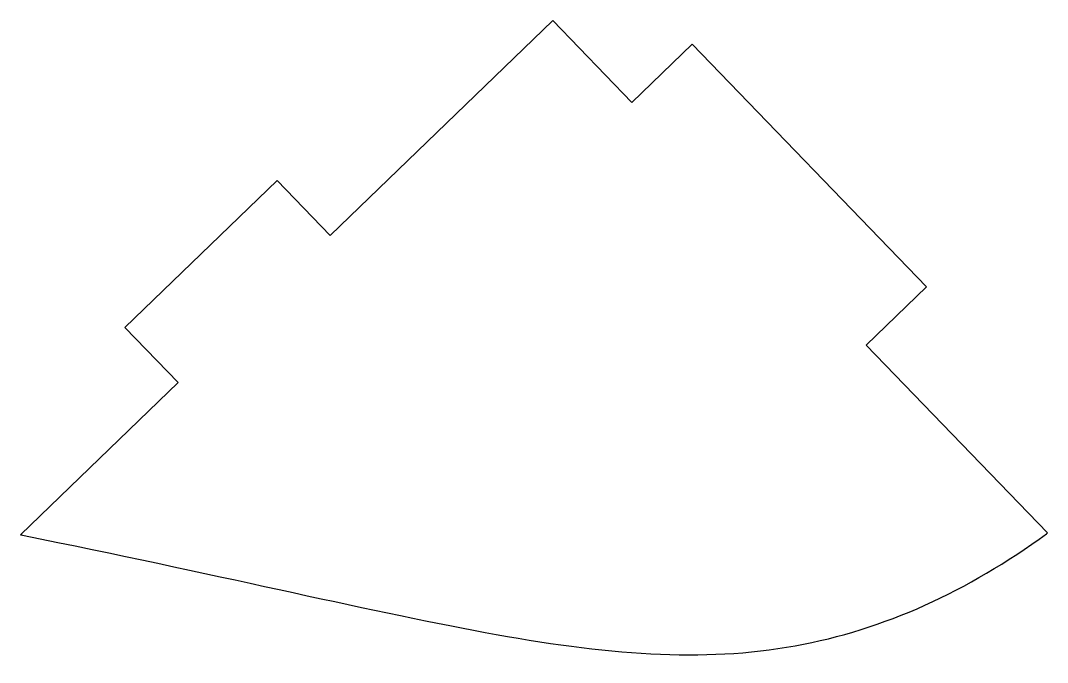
# Model space of a CAD drawing. Header units: millimetres. Extents: x -12.4 to 12.2, y -4.4 to 10.9.
import ezdxf

# ---------------------------------------------------------------- set-up
doc = ezdxf.new("R2010")
doc.units = ezdxf.units.MM
doc.layers.get('0').update_dxf_attribs({"linetype": 'CONTINUOUS'})

msp = doc.modelspace()

# ---------------------------------------------------------------- linework, layer by layer
for p, q in [((0.358, 10.891), (-4.958, 5.757)), ((2.247, 8.933), (0.358, 10.891)), ((3.686, 10.323), (2.247, 8.933)), ((9.278, 4.532), (3.686, 10.323)), ((-6.227, 7.071), (-9.86, 3.563)), ((-4.958, 5.757), (-6.227, 7.071)), ((7.839, 3.143), (9.278, 4.532)), ((-9.86, 3.563), (-8.591, 2.249)), ((12.168, -1.339), (7.839, 3.143)), ((-8.591, 2.249), (-12.351, -1.382))]:
    msp.add_line(p, q)
msp.add_open_spline([(-12.351, -1.382), (-12.336, -1.385), (-12.32, -1.389), (-12.305, -1.392), (-7.752, -2.305), (-4.203, -3.164), (-1.261, -3.711), (1.612, -4.245), (3.957, -4.429), (6.14, -4.032), (8.285, -3.643), (10.264, -2.729), (12.145, -1.356), (12.152, -1.351), (12.16, -1.345), (12.168, -1.339)], degree=3, knots=[-0.001165, -0.001165, -0.001165, -0.001165, 0, 0, 0, 0.340627, 0.340627, 0.340627, 0.673189, 0.673189, 0.673189, 1, 1, 1, 1.001344, 1.001344, 1.001344, 1.001344])

doc.saveas('drawing.dxf')
